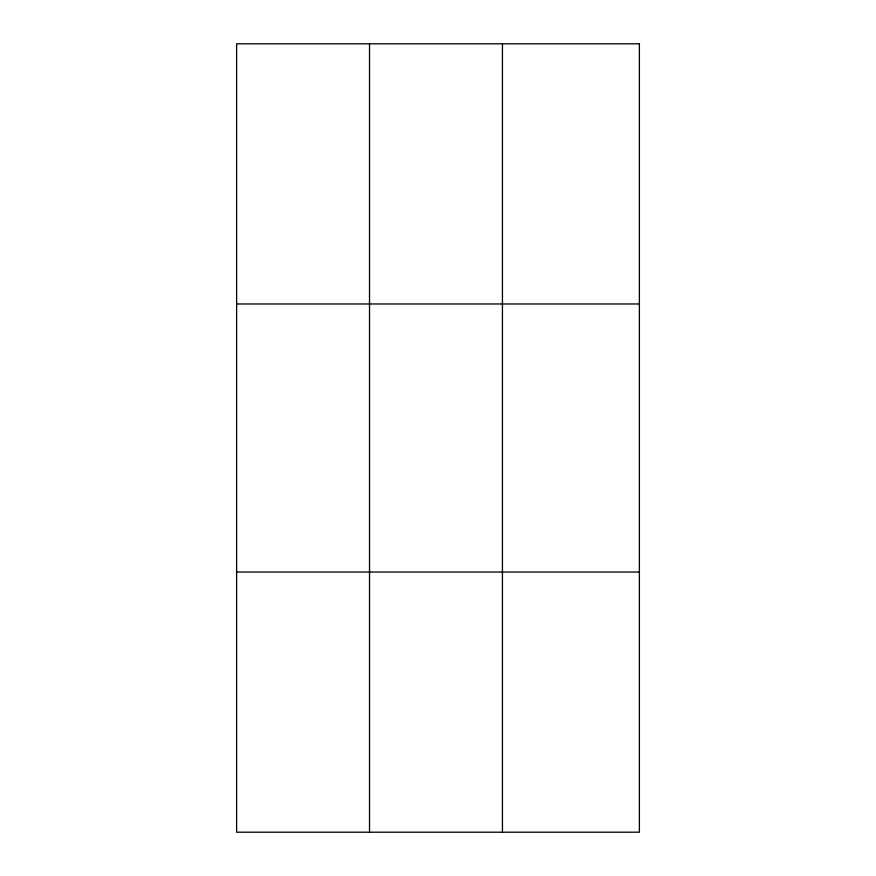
<?xml version="1.0" encoding="UTF-8"?>
<svg xmlns="http://www.w3.org/2000/svg" width="876" height="876" viewBox="0 0 876 876"><rect width="100%" height="100%" fill="white"/><g stroke="black" fill="none" stroke-linecap="round" stroke-linejoin="round"><path stroke-width="1.31" d="M369.53 43.8L369.53 832.2M502.441 43.8L502.441 832.2M236.619 303.972L639.381 303.972M236.619 572.028L639.381 572.028M639.381 43.8L639.381 832.2L236.619 832.2L236.619 43.8L639.381 43.8"/></g></svg>
